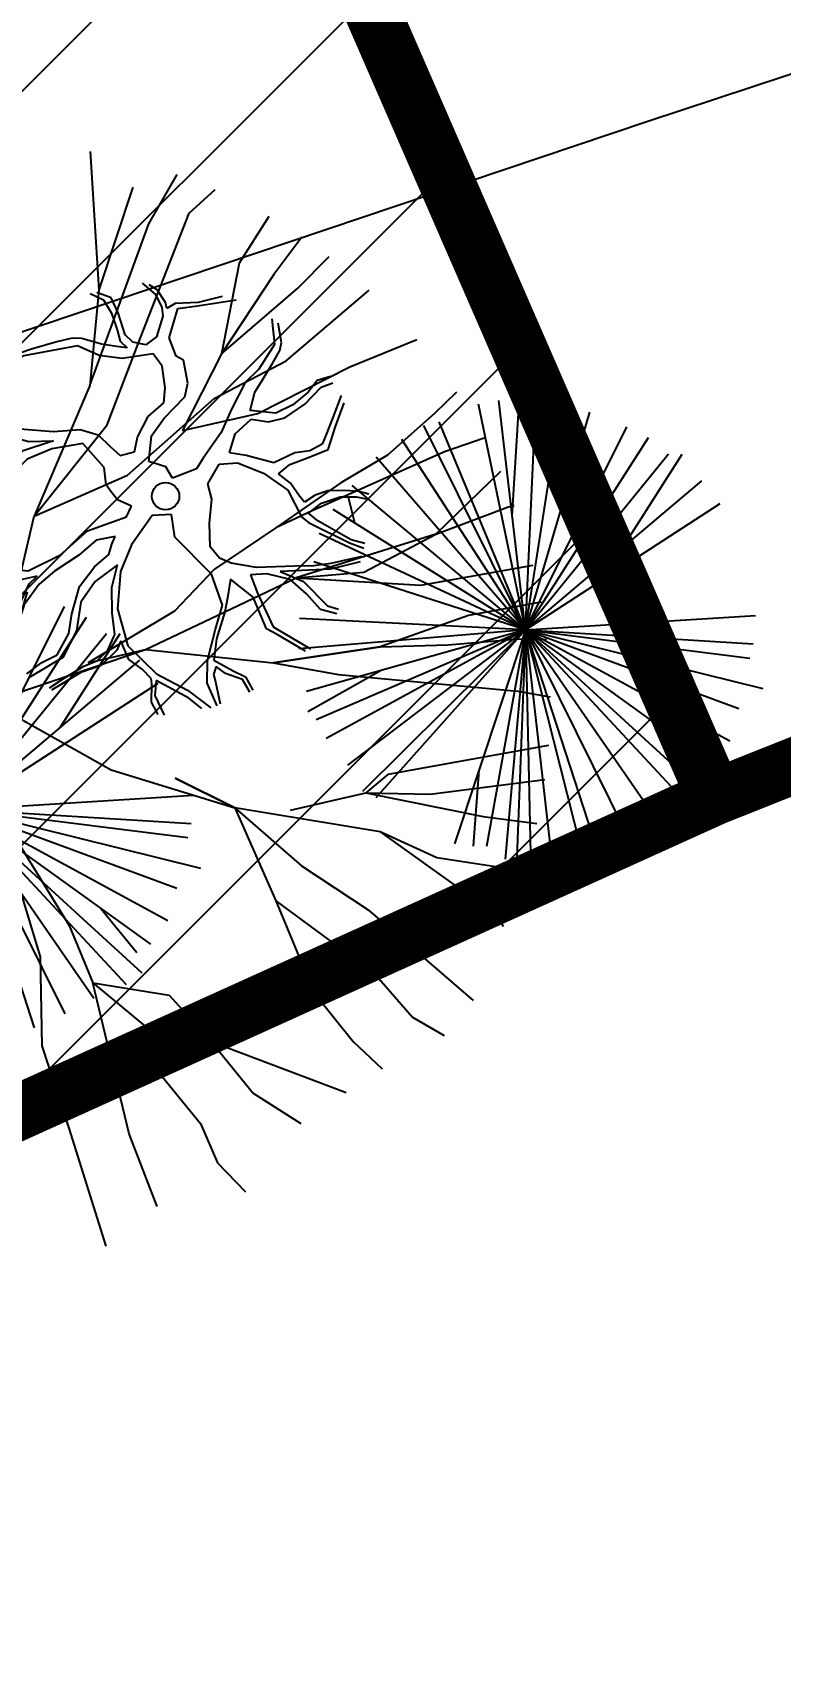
# Model space of a CAD drawing. Extents: x 352140 to 354978, y 6304672 to 6307963.
# Drawn here: x 352489.36 to 352496.04, y 6305737.35 to 6305751.85 of the extents above; entities that cross this region are included whole.
import ezdxf

# ---------------------------------------------------------------- set-up
doc = ezdxf.new("R2010")
doc.units = 0
doc.linetypes.add('DASHDOT', pattern=[1, 0.5, -0.25, 0, -0.25])
doc.layers.get('0').update_dxf_attribs({"linetype": 'CONTINUOUS'})
for name, color, linetype in [('02_Geo ext_Acotamiento', 7, 'CONTINUOUS'), ('03_S2_Pav ext_Borde vereda', 7, 'CONTINUOUS'), ('1-CERCO', 252, 'CERCO_LINE'), ('Paisajismo', 253, 'CONTINUOUS'), ('Z-ALAM', 253, 'CONTINUOUS'), ('Z-ARB', 253, 'CONTINUOUS')]:
    doc.layers.add(name, color=color, linetype=linetype)
doc.layers.add('0_ASD_LINEA OFICIAL', color=253, linetype='DASHDOT', lineweight=20)
doc.styles.add('ROMANS', font='romans.shx', dxfattribs={"width": 0.75})
doc.linetypes.add('CERCO_LINE', pattern='A,0.5,-0.2,[" X ",Standard,S=0.1,R=0,X=-0.1,Y=-0.05],-0.25', length=0.95)
doc.dimstyles.new('Principal', dxfattribs={"dimscale": 0, "dimtxt": 2, "dimasz": 2, "dimexe": 1, "dimexo": 1, "dimtad": 1, "dimrnd": 0.05, "dimzin": 1, "dimtxsty": 'ROMANS', "dimcen": 2.5, "dimclrt": 2, "dimaunit": 2, "dimadec": 0, "dimazin": 0, "dimtfac": 1, "dimtmove": 0, "dimatfit": 3, "dimfxl": 1, "dimfxlon": 1, "dimarcsym": 0})

# ---------------------------------------------------------------- blocks, each defined once
blk = doc.blocks.new('ALAM')
at = {"layer": 'Z-ALAM'}
for p, q in [((0, 0), (-0.2705070970141605, 2.045732669334257)), ((0, 0), (0.06172645166680013, 2.045732669334257)), ((0, 0), (0.2886619357404925, 2.045732669334257)), ((0, 0), (-0.452055484275661, 2.008695975638148)), ((-0.1342134491869729, 1.015000496100811), (-0.08895870975266007, 2.026125007964538)), ((0, 0), (0.544645161776316, 1.954230249619513)), ((0, 0), (-0.9349741943760819, 1.810440732921734)), ((0, 0), (-0.7988129039340492, 1.845298797574515)), ((0, 0), (0.8768787104572766, 1.827869765248124)), ((0, 0), (-1.131046452615919, 1.681901619515202)), ((0, 0), (1.072950968697114, 1.736367345533608)), ((0, 0), (-1.357981936688702, 1.520683070494897)), ((0, 0), (1.254499355950429, 1.592577828839694)), ((0.855986783226399, 0.746732712136918), (1.376136775415034, 1.592577828839694)), ((0, 0), (1.555869678798445, 1.357285892431491)), ((0, 0), (-1.568578065905058, 1.265783472716976)), ((0, 0), (-1.733787098311041, 1.047920568634936)), ((-1.53999678846958, 0.9307915094291275), (-1.599441291739822, 1.156852020675842)), ((0, 0), (1.722894195082517, 1.156852020675842)), ((0, 0), (-1.855424517775646, 0.8322362935923593)), ((0, 0), (-1.900811614595113, 0.5773366958183033)), ((-1.900811614595113, 0.5773366958183033), (-1.900811614595113, 0.5773366958183033)), ((0, 0), (2.055127743763478, 0.1612185490200773)), ((0, 0), (-2.020633550181628, 0.06971612930556148)), ((0, 0), (-2.020633550181628, -0.2004338717556493)), ((0, 0), (-1.946198711406396, -0.5816939539010946)), ((0, 0), (-1.855424517775646, -0.8344149226356876)), ((0, 0), (-1.764650324143986, -0.9978121006950005)), ((0, 0), (-1.568578065905058, -1.233104037103431)), ((0, 0), (-1.432416775463025, -1.468395973515953)), ((0, 0), (-1.31259483987742, -1.52286169953436)), ((0, 0), (-0.6027406456951212, -1.921550814006196)), ((0, 0), (-0.3158941938254429, -1.941158475371822)), ((0, 0), (-0.1488696775495555, -2.050089927412728)), ((0, 0), (-0.04357161294046819, -2.030482266047102)), ((0, 0), (2.038788388907051, -0.09368104875375138)), ((0, 0), (2.00974064694401, -0.2200415331212753)), ((0, 0), (1.91896645331235, -0.6731963736156104)), ((0, 0), (1.842716130668123, -0.9629540360424471)), ((0, 0), (1.692030969247753, -1.178638311085024)), ((0, 0), (0.2741380647630649, -2.084947992065509)), ((0, 0), (0.07625032264422771, -1.995624201394321)), ((0, 0), (0.9367896782550815, -1.812619361965289)), ((0, 0), (1.19458838816081, -1.668829845271603)), ((0, 0), (1.481434840023212, -1.542469360904079)), ((0, 0), (0.666282581240921, -1.941158475371822)), ((0, 0), (1.617596130465245, -1.433537908863173)), ((0, 0), (2.129562582537801, -0.4901915341865788)), ((0, 0), (0.5301212907907029, -1.958587507698212)), ((-1.282839941150087, -0.383424484464058), (-1.931674840428059, -0.7625201642867978)), ((1.243590131926794, -0.8662624972112098), (1.572209033653962, -1.252711698473377)), ((-0.395084276408852, -1.259537611007772), (-0.4357161294201433, -1.941158475371822))]:
    blk.add_line(p, q, dxfattribs=at)
blk = doc.blocks.new('ARB')
at = {"layer": 'Z-ARB', "linetype": 'Continuous'}
for p, q in [((-0.2385580580867099, 1.898504579822657), (-0.1199409992605069, 1.800467273175855)), ((-0.1037370954309154, 1.842688644946065), (-0.1761572467603401, 1.88660098843593)), ((-0.7016695290167263, 1.798489326946765), (-0.5826025348451367, 1.745512381706249)), ((-0.5146351368912292, 1.762810608483051), (-0.6429927561475779, 1.809786109181914)), ((-0.5826025348451367, 1.745512381706249), (-0.5085071719677217, 1.625870582005518)), ((-0.4511962324395427, 1.629986665980141), (-0.5146351368912292, 1.762810608483051)), ((-0.1199409992605069, 1.800467273175855), (-0.06139714527125761, 1.683792082454602)), ((-0.02826826094315038, 1.730226086428047), (-0.1037370954309154, 1.842688644946065)), ((0.257660092700462, 1.705775838534464), (0.6029066781666188, 1.762942473770636)), ((0.4759808443031943, 1.792296455085307), (0.2632312270015973, 1.734980747291957)), ((-0.5085071719677217, 1.625870582005518), (-0.4555031251202308, 1.480154705239329)), ((-0.3832586538974283, 1.436275874523744), (-0.4511962324395427, 1.629986665980141)), ((-0.05185833922769234, 1.606562565365493), (-0.1036286924045271, 1.420638552781384)), ((-0.06139714527125761, 1.683792082454602), (-0.05185833922769234, 1.606562565365493)), ((-0.01472734207709436, 1.674889341359631), (-0.02826826094315038, 1.730226086428047)), ((0.05878677274449728, 1.721222977972502), (-0.01472734207709436, 1.674889341359631)), ((0.00822328308277065, 1.414350377707706), (0.0829657373506052, 1.678909605644549)), ((0.2632312270015973, 1.734980747291957), (0.05878677274449728, 1.721222977972502)), ((0.0829657373506052, 1.678909605644549), (0.257660092700462, 1.705775838534464)), ((0.9247204678194976, 1.598753203435081), (0.9526354237332271, 1.369798940851069)), ((-0.4555031251202308, 1.480154705239329), (-0.4268529944492911, 1.376789532706425)), ((1.012712447700324, 1.388436096386613), (0.9808417728982022, 1.560384268183952)), ((-0.8074188346436131, 1.328664025078979), (-1.286257494572055, 1.231648893957754)), ((-0.994457045901072, 1.364343472080691), (-1.217836342140799, 1.294006753603753)), ((-0.8587094330614491, 1.398809392135263), (-0.994457045901072, 1.364343472080691)), ((-0.7701159765165357, 1.396958016837743), (-0.8587094330614491, 1.398809392135263)), ((-0.6131350060786644, 1.246456211489203), (-0.8074188346436131, 1.328664025078979)), ((-0.5937150824611308, 1.34825901622753), (-0.7701159765165357, 1.396958016837743)), ((-0.4599856979093602, 1.330356257270978), (-0.5937150824611308, 1.34825901622753)), ((-0.3650931206720998, 1.319695774954198), (-0.4599856979093602, 1.330356257270978)), ((-0.4268529944492911, 1.376789532706425), (-0.3650931206720998, 1.319695774954198)), ((-0.3150048380957742, 1.370502086171655), (-0.3832586538974283, 1.436275874523744)), ((-0.1980668099513423, 1.348194964275535), (-0.3150048380957742, 1.370502086171655)), ((-0.1036286924045271, 1.420638552781384), (-0.1980668099513423, 1.348194964275535)), ((0.07397833662435005, 1.250987145359431), (0.00822328308277065, 1.414350377707706)), ((0.9526354237332271, 1.369798940851069), (0.8133364126297238, 1.147651995528577)), ((0.937660615229106, 1.206787022923891), (0.9988629298441083, 1.315834381271998)), ((0.9988629298441083, 1.315834381271998), (1.012712447700324, 1.388436096386613)), ((-1.286257494572055, 1.231648893957754), (-1.718236271934074, 1.037547674907728)), ((-1.434756114109405, 1.214830329485267), (-1.648154307218647, 1.112325912401502)), ((-1.217836342140799, 1.294006753603753), (-1.434756114109405, 1.214830329485267)), ((-0.4077684726362349, 1.22232522232116), (-0.6131350060786644, 1.246456211489203)), ((-0.1327585778326466, 1.267934345672984), (-0.4077684726362349, 1.22232522232116)), ((-0.04802207861757779, 1.161311371041847), (-0.1327585778326466, 1.267934345672984)), ((-0.02049341946076311, 0.9675352671574728), (-0.04802207861757779, 1.161311371041847)), ((0.1399389636862907, 1.215914507508387), (0.07397833662435005, 1.250987145359431)), ((0.181825159364962, 1.011958312149545), (0.1399389636862907, 1.215914507508387)), ((0.8644895678207831, 1.077699087746623), (0.937660615229106, 1.206787022923891)), ((0.6934573251419351, 1.027307854943501), (0.5748111521206738, 0.78617243966346)), ((0.8133364126297238, 1.147651995528577), (0.6934573251419351, 1.027307854943501)), ((0.7821921180475329, 0.9425783808710548), (0.8644895678207831, 1.077699087746623)), ((1.336701366846683, 1.055422276511308), (1.259966684569008, 0.9495041163345377)), ((1.456851595647095, 1.092697316120393), (1.336701366846683, 1.055422276511308)), ((1.373833069206739, 0.9955853488118009), (1.478256109012364, 1.035860510174643)), ((-0.0297183229613438, 0.8336901975426372), (-0.02049341946076311, 0.9675352671574728)), ((-0.02356739768219995, 0.6969120317216948), (0.1582350810786011, 0.8882947910869916)), ((0.1582350810786011, 0.8882947910869916), (0.181825159364962, 1.011958312149545)), ((0.7425967763938388, 0.7768218359196908), (0.7821921180475329, 0.9425783808710548)), ((1.259966684569008, 0.9495041163345377), (1.124536088194873, 0.8321265847325776)), ((1.231454776330793, 0.8418282149377774), (1.373833069206739, 0.9955853488118009)), ((1.553755542117869, 0.9235583552372191), (1.483805038840728, 0.7258874207973349)), ((-1.84984960530528, 0.773918126233184), (-1.749088701501023, 0.7095507646854458)), ((-1.844840496347388, 0.8169213460641913), (-1.690377510878534, 0.7210072219595531)), ((-0.1665300292097527, 0.7091348818321421), (-0.0297183229613438, 0.8336901975426372)), ((0.5748111521206738, 0.78617243966346), (0.4863559180103039, 0.5769827410331345)), ((0.9726113510096184, 0.7556004250245678), (0.7425967763938388, 0.7768218359196908)), ((1.124536088194873, 0.8321265847325776), (0.9726113510096184, 0.7556004250245678)), ((1.054268568450425, 0.717367261840991), (1.231454776330793, 0.8418282149377774)), ((1.483805038840728, 0.7258874207973349), (1.419390523575203, 0.5572579009412948)), ((1.508899172904421, 0.6456905661898418), (1.581627218018184, 0.8578803865748341)), ((-1.749088701501023, 0.7095507646854458), (-1.557769597839069, 0.6126935316524396)), ((-1.557769597839069, 0.6126935316524396), (-1.73523458530326, 0.5713031366040013)), ((-1.690377510878534, 0.7210072219595531), (-1.313428085320993, 0.5811316257013459)), ((-1.313428085320993, 0.5811316257013459), (-1.010371563043009, 0.5610254484863617)), ((-1.010371563043009, 0.5610254484863617), (-0.7720510968447343, 0.5833657951970963)), ((-0.7720510968447343, 0.5833657951970963), (-0.6112055308094568, 0.5376341321052678)), ((-0.2585374407917698, 0.5231127725855913), (-0.1665300292097527, 0.7091348818321421)), ((-0.1348235771183681, 0.5372180371941795), (-0.02356739768219995, 0.6969120317216948)), ((0.6139312633604277, 0.5676951727427877), (0.7521432207013277, 0.6995908617545865)), ((0.7521432207013277, 0.6995908617545865), (0.9092915277724387, 0.6772207044032257)), ((0.9092915277724387, 0.6772207044032257), (1.054268568450425, 0.717367261840991)), ((1.445274569805406, 0.4393716568465607), (1.508899172904421, 0.6456905661898418)), ((-1.814765950639412, 0.4507035012911729), (-1.96158935863059, 0.3581554806060012)), ((-1.73523458530326, 0.5713031366040013), (-1.814765950639412, 0.4507035012911729)), ((-1.796886835265468, 0.4171954168486991), (-1.707366728536726, 0.5056258964823428)), ((-1.707366728536726, 0.5056258964823428), (-1.453315254206245, 0.524965392901322)), ((-1.453315254206245, 0.524965392901322), (-1.230065057718093, 0.4673294098847691)), ((-1.010066003975226, 0.4781160225529675), (-1.287066619042889, 0.3803031714378449)), ((-1.230065057718093, 0.4673294098847691), (-1.010066003975226, 0.4781160225529675)), ((-0.7473954407323617, 0.4581063935693237), (-1.023946120451001, 0.4053539038613962)), ((-0.5534477191868064, 0.2477951685468724), (-0.7473954407323617, 0.4581063935693237)), ((-0.6112055308094568, 0.5376341321052678), (-0.5016467673904117, 0.4338795847088477)), ((-0.2834979000908788, 0.3922654626694566), (-0.2585374407917698, 0.5231127725855913)), ((-0.1544108373691415, 0.3072835844595829), (-0.1348235771183681, 0.5372180371941795)), ((0.4863559180103039, 0.5769827410331345), (0.3287354944477556, 0.3432820616671961)), ((0.564934632888253, 0.3962907746426936), (0.6139312633604277, 0.5676951727427877)), ((1.260838925485587, 0.3614397988758355), (1.445274569805406, 0.4393716568465607)), ((1.389946712271922, 0.4874607577112329), (1.281178566230665, 0.4253622119304055)), ((1.419390523575203, 0.5572579009412948), (1.389946712271922, 0.4874607577112329)), ((-2.010109348266269, 0.3146574869924734), (-1.917513778900684, 0.3346988837147364)), ((-1.96158935863059, 0.3581554806060012), (-1.992707652936588, 0.3640916127205855)), ((-1.917513778900684, 0.3346988837147364), (-1.796886835265468, 0.4171954168486991)), ((-1.287066619042889, 0.3803031714378449), (-1.422501034548986, 0.2629263683729732)), ((-1.243635795990485, 0.3116571367190772), (-1.405708972934008, 0.1391670276198056)), ((-1.023946120451001, 0.4053539038613962), (-1.243635795990485, 0.3116571367190772)), ((-0.5016467673904117, 0.4338795847088477), (-0.4115492317396274, 0.3563353565668876)), ((-0.4115492317396274, 0.3563353565668876), (-0.2834979000908788, 0.3922654626694566)), ((-0.1544108373691415, 0.3072835844595829), (-0.1544108373691415, 0.3072835844595829)), ((-0.001432684968676767, 0.2630527107849048), (-0.1544108373691415, 0.3072835844595829)), ((0.3287354944477556, 0.3432820616671961), (0.2705017238695291, 0.2488833942234123)), ((0.3743457285781915, 0.1161254926846595), (0.4726216622348147, 0.2931780913322655)), ((0.4726216622348147, 0.2931780913322655), (0.6368780693865119, 0.3071569376315892)), ((0.7143644269490323, 0.3752267618174301), (0.564934632888253, 0.3962907746426936)), ((0.6368780693865119, 0.3071569376315892), (0.8699413271569938, 0.2173853117064937)), ((0.9610297268263821, 0.3131241089431569), (0.7143644269490323, 0.3752267618174301)), ((1.148235274715262, 0.405576309938624), (0.9610297268263821, 0.3131241089431569)), ((1.006616295389904, 0.213969382999494), (1.103992358350297, 0.3009012588327096)), ((1.103992358350297, 0.3009012588327096), (1.260838925485587, 0.3614397988758355)), ((1.281178566230665, 0.4253622119304055), (1.148235274715262, 0.405576309938624)), ((-1.592747184193286, 0.1748464746224272), (-1.798925810946457, 0.02565637796760711)), ((-1.663178926644832, 0.06011847888930788), (-1.501555685050334, 0.1875482265822939)), ((-1.422501034548986, 0.2629263683729732), (-1.592747184193286, 0.1748464746224272)), ((-1.501555685050334, 0.1875482265822939), (-1.445644996618284, 0.1843239372556127)), ((-1.445644996618284, 0.1843239372556127), (-1.486163874533304, 0.05644851252873195)), ((-0.5343349608083372, 0.09349962854230398), (-0.5534477191868064, 0.2477951685468724)), ((0.05987343432752823, 0.1608993201625708), (-0.001432684968676767, 0.2630527107849048)), ((0.2705017238695291, 0.2488833942234123), (0.05987343432752823, 0.1608993201625708)), ((0.8699413271569938, 0.2173853117064937), (1.092096831622257, 0.06949952945524274)), ((1.112474709252638, 0.1335808890107728), (1.006616295389904, 0.213969382999494)), ((-1.798925810946457, 0.02565637796760711), (-2.040025276059168, -0.01121049295488774)), ((-1.760393857490271, -0.02684017643059633), (-1.663178926644832, 0.06011847888930788)), ((-1.486163874533304, 0.05644851252873195), (-1.639789118324188, -0.283521641432344)), ((-1.405708972934008, 0.1391670276198056), (-1.528697161598757, -0.1237963197481804)), ((-0.4895077057917661, 0.03219469566283806), (-0.5343349608083372, 0.09349962854230398)), ((-0.4305177355854539, -0.03941940511231223), (-0.4895077057917661, 0.03219469566283806)), ((0.4129922389038256, -0.01941029260524374), (0.3743457285781915, 0.1161254926846595)), ((1.092096831622257, 0.06949952945524274), (1.216872453989708, -0.1653174000903164)), ((1.19563909639146, 0.01965032531370525), (1.112474709252638, 0.1335808890107728)), ((1.241862783370379, -0.03431350572645897), (1.19563909639146, 0.01965032531370525)), ((1.335076329929507, 0.03075619670562446), (1.241862783370379, -0.03431350572645897)), ((1.447397381984047, 0.06969097223282006), (1.335076329929507, 0.03075619670562446)), ((1.394058661870076, -0.04085644699262048), (1.558765004368979, 0.01818276071389846)), ((1.57757076992857, 0.07495653120258794), (1.447397381984047, 0.06969097223282006)), ((1.558765004368979, 0.01818276071389846), (1.704531957218933, 0.02063992866351327)), ((1.7142419190277, 0.07154133103267668), (1.57757076992857, 0.07495653120258794)), ((1.704531957218933, 0.02063992866351327), (1.805910838211275, 0.001300872824685939)), ((1.814220548925732, 0.04486190189345507), (1.7142419190277, 0.07154133103267668)), ((-2.032775839619717, -0.05773958808094903), (-1.817698615830523, -0.03096535574786685)), ((-1.817698615830523, -0.03096535574786685), (-1.760393857490271, -0.02684017643059633)), ((-1.528697161598757, -0.1237963197481804), (-1.65335912806222, -0.4391900954651646)), ((-0.3035603674306913, -0.09373527911066049), (-0.4305177355854539, -0.03941940511231223)), ((-0.3464030326995271, -0.1910699569161807), (-0.3035603674306913, -0.09373527911066049)), ((0.3961748822221125, -0.2348244023169173), (0.4129922389038256, -0.01941029260524374)), ((1.279753799279206, -0.1320002264901632), (1.394058661870076, -0.04085644699262048)), ((1.363559123967207, -0.20074062382173), (1.279753799279206, -0.1320002264901632)), ((-1.639789118324188, -0.283521641432344), (-1.75381592987469, -0.4577397981147442)), ((-0.6941440398859413, -0.3206968301583402), (-0.3464030326995271, -0.1910699569161807)), ((-0.1171676413887326, -0.1746079830745657), (-0.2972590337794827, -0.4415528853460273)), ((0.05478886608580069, -0.1620940513612368), (-0.1171676413887326, -0.1746079830745657)), ((0.08881146726525913, -0.3645501858463831), (0.05478886608580069, -0.1620940513612368)), ((0.4040048381793895, -0.4473327528894515), (0.3961748822221125, -0.2348244023169173)), ((1.216872453989708, -0.1653174000903164), (1.28006317748077, -0.2149103809642838)), ((1.28006317748077, -0.2149103809642838), (1.650274275858465, -0.3910432363572909)), ((1.553672797865147, -0.3048091537357323), (1.363559123967207, -0.20074062382173)), ((-0.9297327887270512, -0.5395282141371354), (-0.6941440398859413, -0.3206968301583402)), ((-0.6131047996368579, -0.4039582990526469), (-0.7682692455000506, -0.540231571516415)), ((-0.4448768782822299, -0.3682470843123156), (-0.6131047996368579, -0.4039582990526469)), ((-0.4743092321823497, -0.4380464131581903), (-0.4448768782822299, -0.3682470843123156)), ((0.4220252665836597, -0.6918864589324585), (0.08881146726525913, -0.3645501858463831)), ((1.663502725928993, -0.3634652792816269), (1.553672797865147, -0.3048091537357323)), ((1.650274275858465, -0.3910432363572909), (1.778006502076096, -0.4384337816672996)), ((1.786911007206072, -0.3946181115661602), (1.663502725928993, -0.3634652792816269)), ((-1.75381592987469, -0.4577397981147442), (-1.936988061112061, -0.6563025272034793)), ((-1.78246837192637, -0.5652186925663045), (-1.915596963710414, -0.7176292276226377)), ((-1.65335912806222, -0.4391900954651646), (-1.78246837192637, -0.5652186925663045)), ((-1.21643954647152, -0.6882431961585098), (-0.9297327887270512, -0.5395282141371354)), ((-0.7682692455000506, -0.540231571516415), (-0.9821135548281745, -0.6877970785462821)), ((-0.6263707073831029, -0.6425438172836948), (-0.5000244573602686, -0.5310408394161641)), ((-0.5000244573602686, -0.5310408394161641), (-0.4743092321823497, -0.4380464131581903)), ((-0.2972590337794827, -0.4415528853460273), (-0.391284673651171, -0.6799436736037023)), ((0.4901384978948045, -0.5466108065493245), (0.4040048381793895, -0.4473327528894515)), ((0.5950427768748341, -0.5892785838923373), (0.4901384978948045, -0.5466108065493245)), ((1.485397506132358, -0.5782095443873914), (1.335322955390438, -0.6023349693878117)), ((1.747148352247677, -0.5603387816872782), (1.483379277842687, -0.630578223399425)), ((1.76091201894269, -0.5109904123528395), (1.485397506132358, -0.5782095443873914)), ((-1.898024069188978, -0.7622249322339485), (-1.770601959393389, -0.6729896851156809)), ((-1.770601959393389, -0.6729896851156809), (-1.494699855487852, -0.6654259046954394)), ((-1.634583205241142, -0.7215928660343707), (-1.724408871035848, -0.7271139197337106)), ((-1.441249692425117, -0.7660806915182548), (-1.634583205241142, -0.7215928660343707)), ((-1.494699855487852, -0.6654259046954394), (-1.21643954647152, -0.6882431961585098)), ((-0.9821135548281745, -0.6877970785462821), (-1.117547970336091, -0.8051738816111538)), ((-0.7573561886401876, -0.8211304620763258), (-0.6263707073831029, -0.6425438172836948)), ((-0.420390015880912, -0.6216457722039195), (-0.6186737209791318, -0.7721717070244267)), ((-0.4670920005373773, -0.8237436825402256), (-0.420390015880912, -0.6216457722039195)), ((-0.391284673651171, -0.6799436736037023), (-0.4147341674470226, -1.01465663539966)), ((0.5229334881641989, -0.9672887132228425), (0.4220252665836597, -0.6918864589324585)), ((0.8222936291113001, -0.6250294331557598), (0.5950427768748341, -0.5892785838923373)), ((0.9167331804055721, -0.6807457292079562), (0.7696011227526469, -0.6903797762879549)), ((0.7696011227526469, -0.6903797762879549), (0.8352218236632325, -0.8535550970318582)), ((1.164768156086211, -0.6075008895340943), (0.8222936291113001, -0.6250294331557598)), ((1.125622021243544, -0.728200892210225), (0.9167331804055721, -0.6807457292079562)), ((1.483379277842687, -0.630578223399425), (1.034121143900848, -0.65799248969779)), ((1.034121143900848, -0.65799248969779), (1.243960300485924, -0.7431676408059502)), ((1.335322955390438, -0.6023349693878117), (1.164768156086211, -0.6075008895340943)), ((-1.724408871035848, -0.7271139197337106), (-1.873555337846483, -0.789117374363741)), ((-1.296722587094337, -0.7709944954849561), (-1.441249692425117, -0.7660806915182548)), ((-1.136354441103322, -0.7337839484071083), (-1.296722587094337, -0.7709944954849561)), ((-1.290253916808069, -0.9906804537240532), (-1.206145246014785, -0.8033217777756363)), ((-1.117547970336091, -0.8051738816111538), (-1.249907651737885, -0.9909435867193679)), ((-1.206145246014785, -0.8033217777756363), (-1.136354441103322, -0.7337839484071083)), ((-0.8200610746080201, -1.065329763105183), (-0.7573561886401876, -0.8211304620763258)), ((-0.6186737209791318, -0.7721717070244267), (-0.7433378497262311, -0.9594094173144185)), ((-0.4620257669630519, -1.050781471477421), (-0.4670920005373773, -0.8237436825402256)), ((0.5921048081308982, -0.7319343940453109), (0.5678998432485969, -0.9006307684894637)), ((0.7957670391606371, -0.8913411261028159), (0.5921048081308982, -0.7319343940453109)), ((0.8352218236632325, -0.8535550970318582), (0.9801697501461604, -1.152581261520027)), ((1.271217089784841, -0.8538784628490248), (1.125622021243544, -0.728200892210225)), ((1.243960300485924, -0.7431676408059502), (1.461330763682781, -0.9579469927630271)), ((1.398453237525246, -0.9912648948984497), (1.271217089784841, -0.8538784628490248)), ((-1.355318464964512, -1.204506321134431), (-1.290253916808069, -0.9906804537240532)), ((-1.249907651737885, -0.9909435867193679), (-1.335107195427554, -1.26855279044139)), ((-0.7433378497262311, -0.9594094173144185), (-0.7763285116216139, -1.216884495217528)), ((0.4657363536389312, -1.182615370049461), (0.5229334881641989, -0.9672887132228425)), ((0.5678998432485969, -0.9006307684894637), (0.5443410921216127, -1.024130066839462)), ((0.9200965453128447, -1.171219145593568), (0.7957670391606371, -0.8913411261028159)), ((1.54514136457874, -1.02668048036594), (1.398453237525246, -0.9912648948984497)), ((1.461330763682781, -0.9579469927630271), (1.561313941254411, -0.9846233313064658)), ((-0.845497520205754, -1.241394747413324), (-0.8200610746080201, -1.065329763105183)), ((-0.4342970102679828, -1.244421589213744), (-0.4620257669630519, -1.050781471477421)), ((-0.4147341674470226, -1.01465663539966), (-0.3156730417158542, -1.342464172070322)), ((0.5443410921216127, -1.024130066839462), (0.4737381939012266, -1.266988982030853)), ((0.9801697501461604, -1.152581261520027), (1.31492435770997, -1.34460664542712)), ((-1.471948771753887, -1.393264690599608), (-1.355318464964512, -1.204506321134431)), ((-1.335107195427554, -1.26855279044139), (-1.452837447126512, -1.419400346044313)), ((-0.9467458170292957, -1.433095308427255), (-0.845497520205754, -1.241394747413324)), ((-0.7763285116216139, -1.216884495217528), (-0.8949701369710965, -1.458016819903605)), ((-0.493168627799605, -1.384014970693897), (-0.4342970102679828, -1.244421589213744)), ((-0.3802341462233017, -1.300054980051755), (-0.4126151744003437, -1.384336591474494)), ((-0.3067522128658311, -1.464721994868341), (-0.3802341462233017, -1.300054980051755)), ((0.39609213796939, -1.463191911290778), (0.4657363536389312, -1.182615370049461)), ((0.4737381939012266, -1.266988982030853), (0.4533947106938285, -1.459078189372121)), ((1.015763029648951, -1.219569922377559), (0.9200965453128447, -1.171219145593568)), ((1.270407937972777, -1.366204228755123), (1.015763029648951, -1.219569922377559)), ((-1.08153165672411, -1.505283402201712), (-0.9467458170292957, -1.433095308427255)), ((-0.5840583870049159, -1.47962542005007), (-0.493168627799605, -1.384014970693897)), ((-0.4126151744003437, -1.384336591474494), (-0.5521838697404746, -1.523406797557982)), ((-0.3156730417158542, -1.342464172070322), (-0.05580292999002268, -1.588006981443868)), ((-1.21419616865569, -1.60813986224457), (-1.08153165672411, -1.505283402201712)), ((-0.8949701369710965, -1.458016819903605), (-1.187255667282443, -1.635935253606476)), ((-0.7338503390274127, -1.586822131640474), (-0.9908466918277554, -1.748812162000831)), ((-0.8814261508414347, -1.641525635468497), (-0.7070098465319461, -1.531585025394634)), ((-0.5521838697404746, -1.523406797557982), (-0.7338503390274127, -1.586822131640474)), ((-0.7070098465319461, -1.531585025394634), (-0.5840583870049159, -1.47962542005007)), ((-0.1853568836686463, -1.548236596436254), (-0.3067522128658311, -1.464721994868341)), ((-0.1044933235280041, -1.63146455255719), (-0.1853568836686463, -1.548236596436254)), ((-0.05580292999002268, -1.588006981443868), (0.2236566042720369, -1.731771403508901)), ((0.3974587505217642, -1.666859827684675), (0.39609213796939, -1.463191911290778)), ((0.4748037717272382, -1.515911904721179), (0.4530868402398482, -1.587012830420463)), ((0.4530868402398482, -1.587012830420463), (0.4732675111572462, -1.651219703307106)), ((0.4533947106938285, -1.459078189372121), (0.62918217522747, -1.552802405098191)), ((0.5600131666451489, -1.577312657292168), (0.4748037717272382, -1.515911904721179)), ((0.7115910679513036, -1.62888390426815), (0.5600131666451489, -1.577312657292168)), ((0.62918217522747, -1.552802405098191), (0.7405528882063663, -1.604315164289801)), ((-1.011297798851956, -1.729699891832752), (-0.8814261508414347, -1.641525635468497)), ((-0.097075845245854, -1.678025703378808), (-0.1044933235280041, -1.63146455255719)), ((-0.0964884160002839, -1.844010235034148), (-0.097075845245854, -1.678025703378808)), ((-0.05901822123996681, -1.647584595278204), (-0.06844940346672956, -1.781556555698444)), ((0.2345994805436931, -1.801661275836523), (-0.05901822123996681, -1.647584595278204)), ((0.2236566042720369, -1.731771403508901), (0.4328211593692686, -1.885427728771901)), ((0.4895297819348343, -1.867869793715727), (0.3974587505217642, -1.666859827684675)), ((0.4732675111572462, -1.651219703307106), (0.5163851875477121, -1.847807288803779)), ((0.7792269065575965, -1.73968599833097), (0.7115910679513036, -1.62888390426815)), ((0.7405528882063663, -1.604315164289801), (0.8067930233883089, -1.722454541058141)), ((-0.03654813004868629, -1.953344323916099), (-0.0964884160002839, -1.844010235034148)), ((-0.06844940346672956, -1.781556555698444), (0.01935946779303777, -1.956564065571001)), ((0.3544487486178696, -1.892326153486465), (0.2345994805436931, -1.801661275836523))]:
    blk.add_line(p, q, dxfattribs=at)
at = {"layer": 'Z-ARB'}
blk.add_circle((0, 0), 0.1222823149583705, dxfattribs=at)
blk = doc.blocks.new('*D1356')
at = {"layer": '02_Geo ext_Acotamiento', "color": 0, "lineweight": -2, "transparency": 16777216}
blk.add_line((352474.0926318229, 6305972.204620175), (352473.118785715, 6305978.179346178), dxfattribs=at)
at = {"layer": '02_Geo ext_Acotamiento', "color": 0, "transparency": 16777216}
blk.add_solid([(352473.2832816129, 6305978.206158067), (352472.954289817, 6305978.152534289), (352472.9579143815, 6305979.166321564)], dxfattribs=at)
at = {"layer": '02_Geo ext_Acotamiento', "color": 2, "transparency": 16777216, "insert": (352474.5820595946, 6305974.84452452), "char_height": 1, "attachment_point": 5, "rotation": 279.2574751368675, "style": 'ROMANS'}
blk.add_mtext('R765,10', dxfattribs=at)
blk = doc.blocks.new('A$C27410629')
at = {"true_color": 0x136734, "transparency": 33554559}
h = blk.add_hatch(dxfattribs=at)
h.set_pattern_fill('ANSI31', color=116, scale=0.5)
h.set_pattern_definition([(45, (-8759.562515186517, -519.1035735587502), (-1.122532015133644, 1.122532015133644), [])])
h.paths.add_polyline_path([(137.5068959888558, 1252.464406617455, 0.1176268807227723), (109.8147584422568, 1254.193915082657, 0.06692451075002814), (94.44469839795602, 1249.334472017372, 0.3153492887079504), (64.30173641118381, 1196.270282113329, 0.02268268711599586), (65.7292635223912, 1185.310127003227), (112.3603922077091, 1218.953454515778), (153.4782689701005, 1161.962272479494), (172.1053089193083, 1139.480769404351), (187.9579650288579, 1141.807885415954), (193.565073162812, 1120.465553675225), (224.197974734232, 1050.129297271156), (250.6203797236194, 989.4787086543838), (268.1526288855184, 972.7353945672494, 7.254700715645028e-06), (291.4898137452492, 983.2987389690225), (238.1945199318034, 1105.633967029937), (205.2934048173047, 1181.112163638985), (177.0531538182076, 1197.651557407602)])
at = {"layer": '0_ASD_LINEA OFICIAL', "ltscale": 8, "const_width": 0.5}
for points in [[(250.6203797236194, 989.4787086543838), (268.1526288854875, 972.7353945673531, 7.254700715664111e-06), (291.4898137452146, 983.2987389692971), (291.4898137452146, 983.2987389692971), (238.1945199318034, 1105.633967029937), (205.2934048173047, 1181.112163638985), (177.0531538182076, 1197.651557407602), (137.6146324061954, 1252.315079214)], [(329.8150799274445, 1226.935406510711), (341.2203054375386, 1148.869108198814), (238.1945199317815, 1105.633967030124), (291.4898137451928, 983.2987389694845), (321.9777186070569, 995.4464620913477), (326.4540963422405, 996.5325645556804), (296.0294186443425, 1064.505402681856), (308.0461575237678, 1069.694526371228), (363.6111070365623, 1093.688839217029), (361.4307297416417, 1107.62619051947), (353.4385792691864, 1158.713491797669), (341.9099523256627, 1227.807339492449, -0.04661829073242114), (405.4636274408804, 1246.359219314099), (405.0949720598292, 1249.329410421774)]]:
    blk.add_lwpolyline(points, format="xyb", dxfattribs=at)
blk = doc.blocks.new('1.0 - LO RECABARREN LOTEO PARQUE - VEGETACION EXISTENTE ETAPA MUNICIPAL__2024')
at = {"layer": 'Paisajismo'}
for p, q in [((352489.8713326495, 6305750.784063864), (352489.9498574826, 6305749.547341274)), ((352490.2531837035, 6305750.462691004), (352489.9498574826, 6305749.547341274)), ((352490.3971562547, 6305750.135633032), (352490.6504428498, 6305750.577225138)), ((352490.7573248533, 6305750.230843194), (352490.9899641813, 6305750.442908429)), ((352490.3233210939, 6305749.127391788), (352490.7573248533, 6305750.230843194)), ((352491.4681939332, 6305750.201899111), (352491.2043389407, 6305749.785524899)), ((352489.8701296131, 6305748.691290146), (352490.3971562547, 6305750.135633032)), ((352491.7641544102, 6305750.01830972), (352491.5135777373, 6305749.684009423)), ((352491.2043389407, 6305749.785524899), (352491.045429587, 6305748.975274564)), ((352491.7266590971, 6305749.560390742), (352492.0087494831, 6305749.843646836)), ((352491.5135777373, 6305749.684009423), (352491.045429587, 6305748.975274564)), ((352489.9498574826, 6305749.547341274), (352489.8701296131, 6305748.691290146)), ((352489.9498574826, 6305749.547341274), (352489.8701296131, 6305748.691290146)), ((352491.045429587, 6305748.975274564), (352491.7266590971, 6305749.560390742)), ((352491.6223407607, 6305748.912296107), (352492.3657693021, 6305749.544912233)), ((352490.0223927141, 6305748.339040125), (352490.3233210939, 6305749.127391788)), ((352492.1920974701, 6305748.85794765), (352492.7906869835, 6305749.103320904)), ((352491.045429587, 6305748.975274564), (352490.6973661332, 6305748.288191139)), ((352490.9803211358, 6305748.575042883), (352491.6223407607, 6305748.912296107)), ((352491.3704688507, 6305748.442916226), (352492.1920974701, 6305748.85794765)), ((352489.8701296131, 6305748.691290146), (352489.3713810221, 6305747.525535538)), ((352490.204626633, 6305747.890938411), (352490.9803211358, 6305748.575042883)), ((352493.1455869923, 6305748.632415776), (352492.9483376135, 6305748.442601739)), ((352490.6973661332, 6305748.288191139), (352491.3704688507, 6305748.442916226)), ((352492.9483376135, 6305748.442601739), (352492.5281179963, 6305748.069400555)), ((352489.3713810221, 6305747.525535538), (352490.0223927141, 6305748.339040125)), ((352493.3916050735, 6305748.220947742), (352493.0394581106, 6305748.100455133)), ((352493.0394581106, 6305748.100455133), (352491.8566743035, 6305747.572647144)), ((352492.5281179963, 6305748.069400555), (352492.1102962201, 6305747.823197432)), ((352489.3713810221, 6305747.525535538), (352490.204626633, 6305747.890938411)), ((352493.5387551382, 6305747.923594054), (352492.9597248998, 6305747.362501116)), ((352492.1102962201, 6305747.823197432), (352491.5306234855, 6305747.421244045)), ((352491.8566743035, 6305747.572647144), (352491.5306234855, 6305747.421244045)), ((352492.9597248998, 6305747.362501116), (352493.5999460818, 6305747.604502476)), ((352493.5999460818, 6305747.604502476), (352493.6620542036, 6305747.623897332)), ((352488.9565576203, 6305745.754731864), (352489.3713810221, 6305747.525535538)), ((352491.5306234855, 6305747.421244045), (352490.9833195099, 6305747.050442328)), ((352492.9597248998, 6305747.362501116), (352491.7128574544, 6305746.97314498)), ((352492.3177089315, 6305747.02524782), (352492.9597248998, 6305747.362501116)), ((352490.9833195099, 6305747.050442328), (352490.6266420722, 6305746.676041405)), ((352491.0072993065, 6305746.637091423), (352491.7128574544, 6305746.97314498)), ((352491.7128574544, 6305746.97314498), (352492.3177089315, 6305747.02524782)), ((352491.7128574544, 6305746.97314498), (352492.8254727955, 6305746.908538525)), ((352492.8254727955, 6305746.908538525), (352493.8305611496, 6305747.085425344)), ((352490.6266420722, 6305746.676041405), (352489.8551438537, 6305746.214186864)), ((352493.9020767809, 6305746.754749408), (352493.2511846612, 6305746.637390045)), ((352490.3658791792, 6305746.331589702), (352491.0072993065, 6305746.637091423)), ((352493.2511846612, 6305746.637390045), (352492.4639736977, 6305746.355498729)), ((352493.0682256771, 6305746.375850064), (352493.704850072, 6305746.427353)), ((352493.704850072, 6305746.427353), (352493.9507618338, 6305746.422709961)), ((352488.9821011616, 6305745.863772475), (352490.3658791792, 6305746.331589702)), ((352489.8551438537, 6305746.214186864), (352490.3658791792, 6305746.331589702)), ((352490.3658791792, 6305746.331589702), (352491.5078436196, 6305746.214742536)), ((352491.5078436196, 6305746.214742536), (352492.4639736977, 6305746.355498729)), ((352492.4639736977, 6305746.355498729), (352491.5078436196, 6305746.214742536)), ((352492.4639736977, 6305746.355498729), (352493.0682256771, 6305746.375850064)), ((352491.5078436196, 6305746.214742536), (352492.092327504, 6305746.109130297)), ((352492.092327504, 6305746.109130297), (352493.6931484499, 6305745.959309364)), ((352488.8330700985, 6305745.947632411), (352490.0595555693, 6305745.257487751)), ((352493.6931484499, 6305745.959309364), (352493.9818833894, 6305745.910437934)), ((352493.9669563679, 6305745.474904167), (352492.5302282012, 6305745.215854063)), ((352490.0595555693, 6305745.257487751), (352491.1655544641, 6305744.918990488)), ((352490.630239894, 6305745.183189705), (352491.1655544641, 6305744.918990488)), ((352491.1655544641, 6305744.918990488), (352490.630239894, 6305745.183189705)), ((352492.5302282012, 6305745.215854063), (352492.3356554316, 6305745.05209389)), ((352492.9098919794, 6305745.04125177), (352493.9337907844, 6305745.170396768)), ((352491.662552104, 6305744.897368814), (352492.3356554316, 6305745.05209389)), ((352492.3356554316, 6305745.05209389), (352493.3848115032, 6305744.84093133)), ((352492.3356554316, 6305745.05209389), (352492.9098919794, 6305745.04125177)), ((352492.464574131, 6305744.703894807), (352491.1655544641, 6305744.918990488)), ((352491.1655544641, 6305744.918990488), (352491.5312213473, 6305744.086292719)), ((352491.1655544641, 6305744.918990488), (352491.7596154809, 6305744.399592752)), ((352493.3848115032, 6305744.84093133), (352493.8624961792, 6305744.776691769)), ((352489.1903443629, 6305744.670432129), (352489.6836987089, 6305743.867083673)), ((352492.464574131, 6305744.703894807), (352493.5116669801, 6305743.95352836)), ((352492.9687152805, 6305744.472046996), (352492.464574131, 6305744.703894807)), ((352489.1849491324, 6305744.384681839), (352489.4241347618, 6305743.586132324)), ((352491.7596154809, 6305744.399592752), (352492.3560707322, 6305744.007195801)), ((352493.7484384281, 6305744.353133852), (352492.9687152805, 6305744.472046996)), ((352491.5312213473, 6305744.086292719), (352491.8711184661, 6305743.266929061)), ((352491.5312213473, 6305744.086292719), (352492.0641380259, 6305743.695092784)), ((352492.3560707322, 6305744.007195801), (352493.2942203336, 6305743.195449201)), ((352493.5116669801, 6305743.95352836), (352493.5618507973, 6305743.8573096)), ((352489.6836987089, 6305743.867083673), (352489.8965029937, 6305743.354884417)), ((352492.0641380259, 6305743.695092784), (352492.4711656852, 6305743.369795397)), ((352489.4241347618, 6305743.586132324), (352489.4409172783, 6305742.791781988)), ((352490.2197356548, 6305742.006475091), (352489.8965029937, 6305743.354884417)), ((352489.8965029937, 6305743.354884417), (352489.8965029937, 6305743.354884417)), ((352489.8965029937, 6305743.354884417), (352490.5781825689, 6305743.24350295)), ((352489.8965029937, 6305743.354884417), (352490.3658775432, 6305742.964886867)), ((352492.4711656852, 6305743.369795397), (352492.7511125924, 6305743.046894759)), ((352490.5781825689, 6305743.24350295), (352490.9533324017, 6305742.829793986)), ((352491.8711184661, 6305743.266929061), (352492.2218908122, 6305742.829761619)), ((352492.7511125924, 6305743.046894759), (352493.0340568887, 6305742.882746348)), ((352490.3658775432, 6305742.964886867), (352490.5163422006, 6305742.517384986)), ((352489.4409172783, 6305742.791781988), (352489.6812981965, 6305742.0567329)), ((352490.9533324017, 6305742.829793986), (352492.1605876925, 6305742.374814719)), ((352490.9533324017, 6305742.829793986), (352491.3275793403, 6305742.368264575)), ((352492.2218908122, 6305742.829761619), (352492.480567584, 6305742.585686103)), ((352490.5163422006, 6305742.517384986), (352490.8580292873, 6305742.098038121)), ((352491.3275793403, 6305742.368264575), (352491.753291206, 6305742.097116092)), ((352489.6812981965, 6305742.0567329), (352490.010999484, 6305741.002382381)), ((352490.8580292873, 6305742.098038121), (352491.0102923881, 6305741.745788102)), ((352490.4707383097, 6305741.355919125), (352490.2197356548, 6305742.006475091)), ((352491.0102923881, 6305741.745788102), (352491.2596653231, 6305741.48698773))]:
    blk.add_line(p, q, dxfattribs=at)

msp = doc.modelspace()

# ---------------------------------------------------------------- linework, layer by layer
at = {"layer": '1-CERCO', "ltscale": 6, "flags": 128}
for points in [[(352494.846, 6305751.051), (352520.106, 6305759.392999999)], [(352484.334, 6305747.514), (352494.846, 6305751.051)]]:
    msp.add_lwpolyline(points, dxfattribs=at)

# ---------------------------------------------------------------- block references
at = {"layer": '03_S2_Pav ext_Borde vereda', "linetype": 'Continuous'}
msp.add_blockref('A$C27410629', (352203.9623478023, 6304761.713605438), dxfattribs=at)
at = {"layer": 'Paisajismo'}
msp.add_blockref('1.0 - LO RECABARREN LOTEO PARQUE - VEGETACION EXISTENTE ETAPA MUNICIPAL__2024', (0, 0), dxfattribs=at)
at = {"layer": 'Z-ALAM', "rotation": 359.090101839884}
for p in [(352493.7605895062, 6305746.508244696), (352488.7374776008, 6305744.903809659)]:
    msp.add_blockref('ALAM', p, dxfattribs=at)
at = {"layer": 'Z-ARB', "rotation": 359.090101839884}
msp.add_blockref('ARB', (352490.5461639536, 6305747.703440649), dxfattribs=at)

# ---------------------------------------------------------------- dimensions: what is measured, and where the dimension line sits
at = {"layer": '02_Geo ext_Acotamiento'}
dim = msp.add_radius_dim(center=(352596.0415848349, 6305224.025236828), mpoint=(352472.9579143815, 6305979.166321564), dimstyle='Principal', override={"dimaunit": 0, "dimfxl": 0.22, "dimarcsym": 1}, dxfattribs=at)
dim.commit()
dim.dimension.update_dxf_attribs({"geometry": '*D1356', "text_midpoint": (352473.6861444369, 6305974.698495483), "dimtype": 164})

doc.saveas('drawing.dxf')
